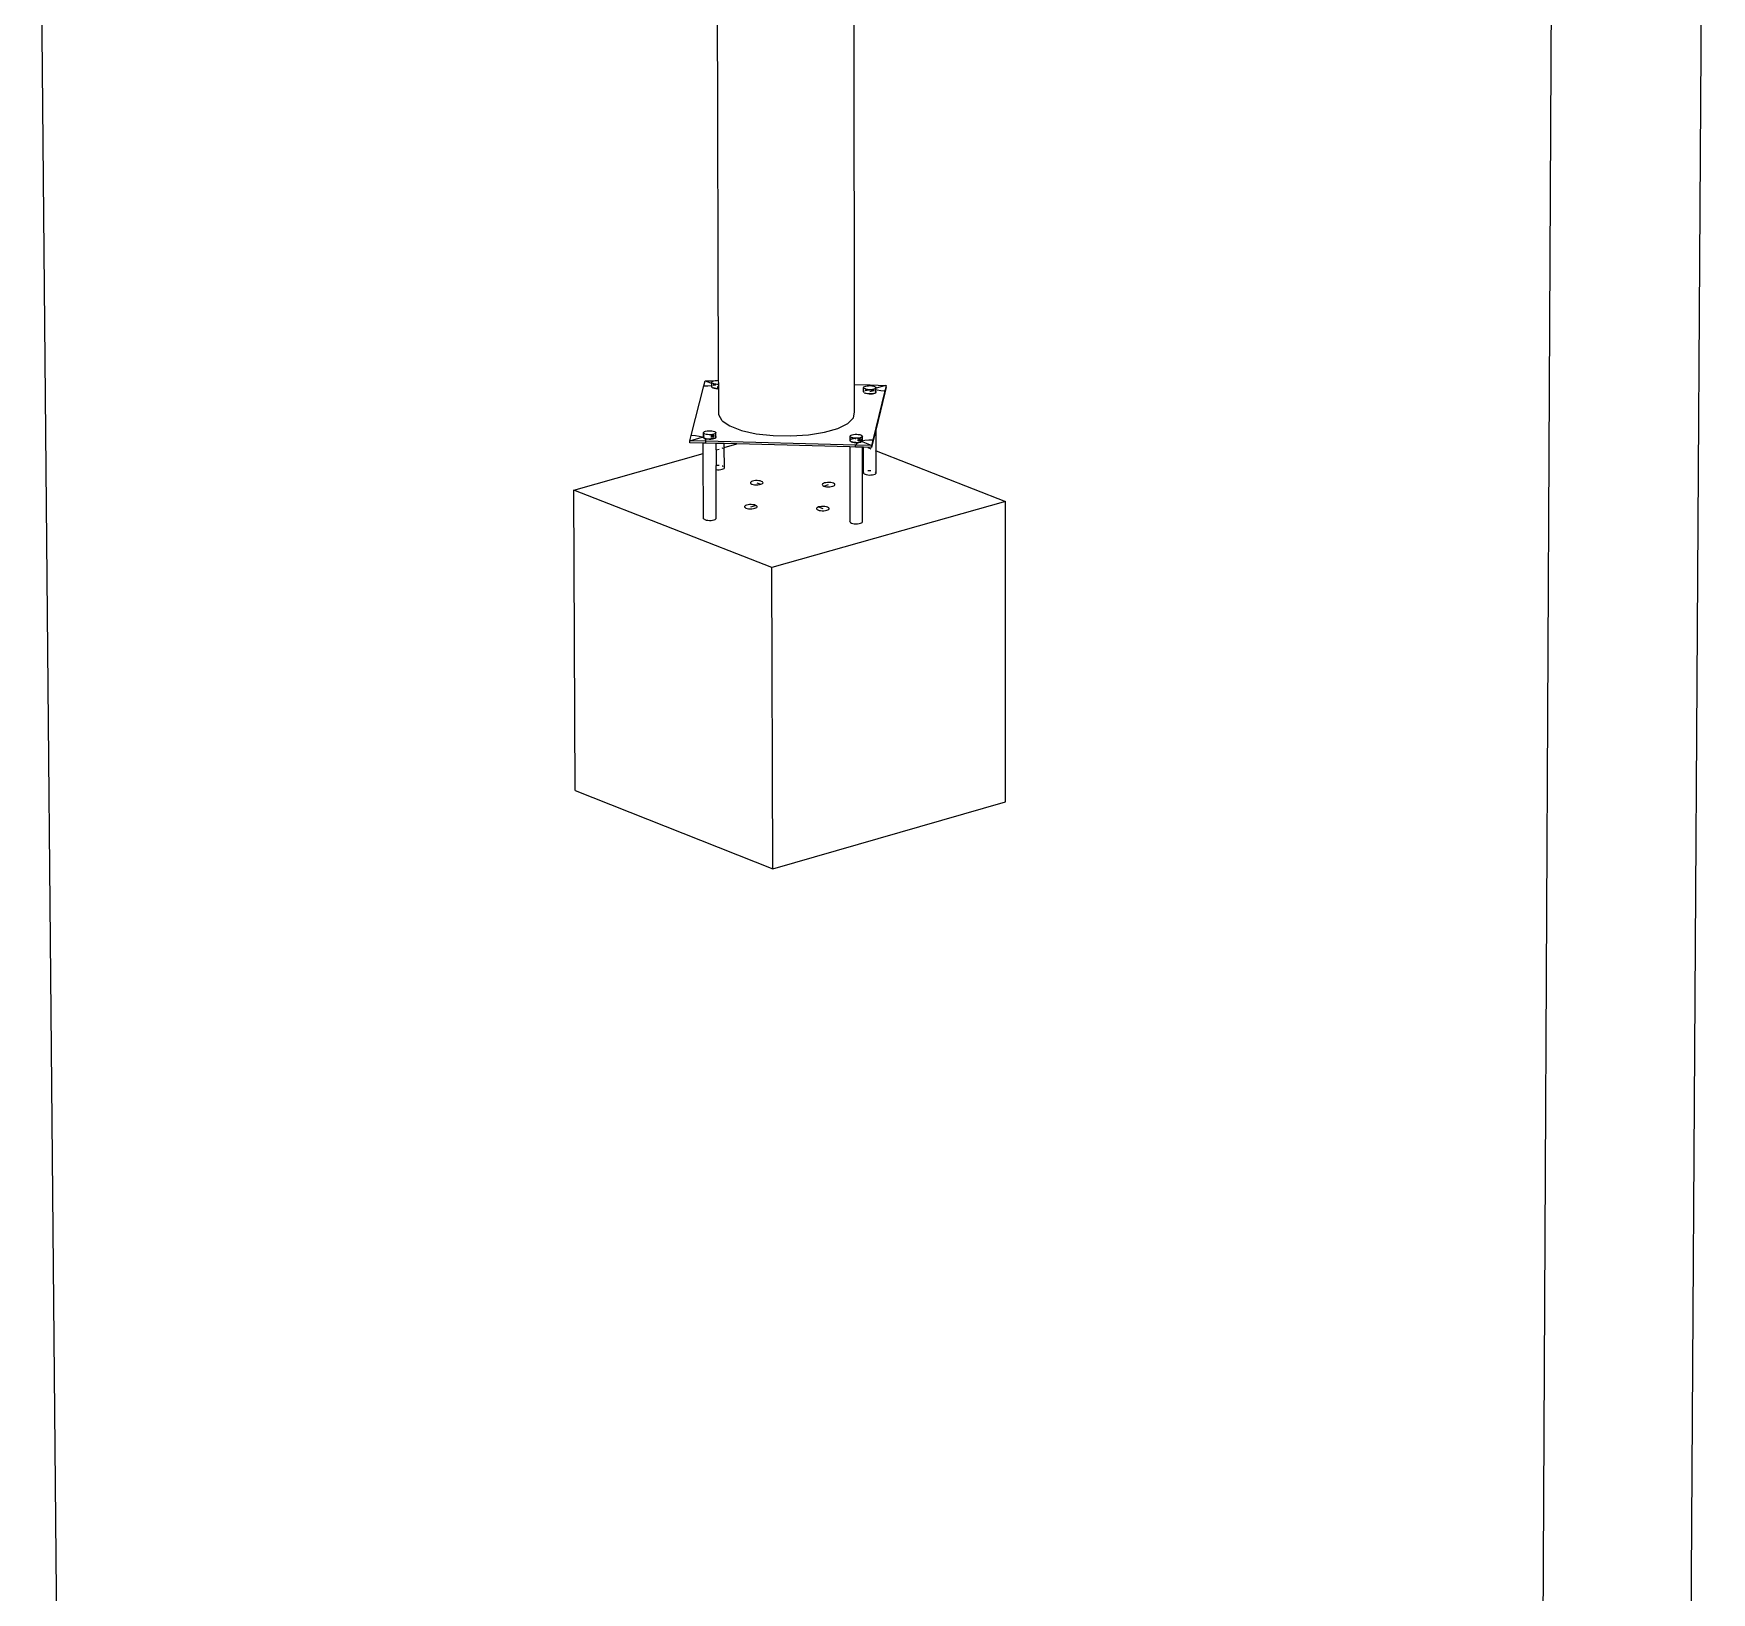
# Model space of a CAD drawing. Header units: inches. Extents: x -1925 to 2960, y -1726 to 1726.
# Drawn here: x -88.6 to 62.3, y 1445.7 to 1585.9 of the extents above; entities that cross this region are included whole.
import ezdxf

# ---------------------------------------------------------------- set-up
doc = ezdxf.new("R2010")
doc.units = ezdxf.units.IN
doc.header["$MEASUREMENT"] = 0

msp = doc.modelspace()

# ---------------------------------------------------------------- linework, layer by layer
for p, q in [((-27, 1554.7), (-27.48, 1726.03)), ((-14.77, 1554.31), (-15.04, 1726.03)), ((60.01, 1376.77), (62.25, 1726.03)), ((-86.43, 1437.36), (-88.58, 1672.09)), ((46.81, 1377.17), (48.06, 1626.5)), ((-29.45, 1549.74), (-28.33, 1554.19)), ((-28.33, 1554.19), (-28.21, 1554.66)), ((-28.33, 1554.19), (-27.96, 1554.19)), ((-28.21, 1554.66), (-27.46, 1554.64)), ((-28.21, 1554.66), (-27.57, 1554.41)), ((-27.96, 1554.19), (-27.62, 1554.23)), ((-27.61, 1554.2), (-27.64, 1554.15)), ((-27.62, 1554.18), (-27.64, 1554.15)), ((-27.64, 1554.15), (-27.63, 1554.1)), ((-27.63, 1554.1), (-27.59, 1554.05)), ((-27.62, 1554.53), (-27.59, 1554.58)), ((-27.61, 1554.48), (-27.62, 1554.53)), ((-27.62, 1554.23), (-27.62, 1554.53)), ((-27.62, 1554.23), (-27.6, 1554.23)), ((-27.62, 1554.18), (-27.62, 1554.23)), ((-27.62, 1554.15), (-27.59, 1554.2)), ((-27.61, 1554.2), (-27.62, 1554.18)), ((-27.62, 1554.15), (-27.62, 1554.18)), ((-27.61, 1554.11), (-27.62, 1554.15)), ((-27.57, 1554.44), (-27.61, 1554.48)), ((-27.57, 1554.23), (-27.61, 1554.2)), ((-27.57, 1554.22), (-27.61, 1554.2)), ((-27.57, 1554.06), (-27.61, 1554.11)), ((-27.6, 1554.23), (-27.57, 1554.24)), ((-27.59, 1554.58), (-27.52, 1554.62)), ((-27.59, 1554.2), (-27.57, 1554.21)), ((-27.59, 1554.05), (-27.51, 1554.01)), ((-27.49, 1554.4), (-27.57, 1554.44)), ((-27.57, 1554.06), (-27.49, 1554.02)), ((-27.52, 1554.62), (-27.46, 1554.64)), ((-27.51, 1554.01), (-27.4, 1553.98)), ((-27.38, 1554.36), (-27.49, 1554.4)), ((-27.49, 1554.38), (-27.31, 1554.31)), ((-27.49, 1554.25), (-27.28, 1554.3)), ((-27.44, 1554.28), (-27.49, 1554.26)), ((-27.49, 1554.25), (-27.43, 1554.28)), ((-27.44, 1554.28), (-27.49, 1554.26)), ((-27.38, 1553.99), (-27.49, 1554.02)), ((-27.46, 1554.64), (-27.43, 1554.65)), ((-27.31, 1554.31), (-27.44, 1554.28)), ((-27.31, 1554.3), (-27.44, 1554.28)), ((-27.43, 1554.65), (-27.31, 1554.68)), ((-27.43, 1554.28), (-27.3, 1554.3)), ((-27.4, 1553.98), (-27.26, 1553.95)), ((-27.26, 1554.34), (-27.38, 1554.36)), ((-27.26, 1553.97), (-27.38, 1553.99)), ((-27.31, 1554.68), (-27.17, 1554.69)), ((-27.26, 1554.32), (-27.31, 1554.31)), ((-27.31, 1554.31), (-27.31, 1554.31)), ((-27.31, 1554.31), (-27.3, 1554.3)), ((-27.3, 1554.3), (-27.31, 1554.3)), ((-27.3, 1554.3), (-27.26, 1554.31)), ((-27.3, 1554.3), (-27.3, 1554.3)), ((-27.3, 1554.3), (-27.29, 1554.3)), ((-27.28, 1554.3), (-27.26, 1554.31)), ((-27.12, 1554.33), (-27.26, 1554.34)), ((-27.26, 1553.97), (-27.11, 1553.96)), ((-27.26, 1553.95), (-27.12, 1553.94)), ((-27.17, 1554.69), (-27.02, 1554.7)), ((-26.99, 1554.33), (-27.12, 1554.33)), ((-27.02, 1554.33), (-27.12, 1554.33)), ((-27.02, 1554.32), (-27.12, 1554.32)), ((-27.12, 1553.94), (-27.11, 1553.96)), ((-27.12, 1553.95), (-26.99, 1553.95)), ((-27.11, 1553.96), (-27.07, 1554.13)), ((-26.99, 1553.96), (-27.11, 1553.96)), ((-26.99, 1554.16), (-27.07, 1554.14)), ((-27.07, 1554.13), (-26.99, 1554.13)), ((-27.02, 1554.7), (-27, 1554.7)), ((-26.99, 1554.33), (-27.02, 1554.33)), ((-26.99, 1554.32), (-27.02, 1554.32)), ((-26.99, 1554.33), (-27, 1554.7)), ((-26.99, 1554.32), (-26.99, 1554.33)), ((-26.99, 1554.13), (-26.99, 1554.32)), ((-26.99, 1553.96), (-26.99, 1554.13)), ((-26.99, 1551.58), (-26.99, 1553.96)), ((-14.77, 1554.31), (-13.36, 1554.28)), ((-14.77, 1551.84), (-14.77, 1554.31)), ((-13.96, 1553.7), (-13.98, 1553.67)), ((-13.96, 1554.05), (-13.93, 1554.1)), ((-13.95, 1554), (-13.96, 1554.05)), ((-13.96, 1553.7), (-13.96, 1554.05)), ((-13.96, 1553.67), (-13.93, 1553.72)), ((-13.95, 1553.72), (-13.96, 1553.7)), ((-13.96, 1553.67), (-13.96, 1553.7)), ((-13.95, 1553.62), (-13.96, 1553.67)), ((-13.91, 1553.96), (-13.95, 1554)), ((-13.91, 1553.75), (-13.95, 1553.72)), ((-13.91, 1553.58), (-13.95, 1553.62)), ((-13.93, 1554.1), (-13.86, 1554.14)), ((-13.93, 1553.72), (-13.91, 1553.73)), ((-13.83, 1553.92), (-13.91, 1553.96)), ((-13.91, 1553.58), (-13.83, 1553.54)), ((-13.86, 1554.14), (-13.77, 1554.17)), ((-13.72, 1553.88), (-13.83, 1553.92)), ((-13.83, 1553.77), (-13.77, 1553.8)), ((-13.78, 1553.8), (-13.83, 1553.78)), ((-13.65, 1553.83), (-13.78, 1553.8)), ((-13.77, 1554.17), (-13.65, 1554.2)), ((-13.77, 1553.8), (-13.65, 1553.82)), ((-13.6, 1553.86), (-13.72, 1553.88)), ((-13.65, 1554.2), (-13.51, 1554.21)), ((-13.65, 1553.82), (-13.51, 1553.84)), ((-13.51, 1553.84), (-13.65, 1553.83)), ((-13.45, 1553.85), (-13.6, 1553.86)), ((-13.51, 1554.21), (-13.37, 1554.22)), ((-13.36, 1553.85), (-13.51, 1553.84)), ((-13.51, 1553.84), (-13.37, 1553.84)), ((-13.31, 1553.85), (-13.45, 1553.85)), ((-13.05, 1553.76), (-13.41, 1553.66)), ((-13.37, 1554.22), (-13.35, 1554.22)), ((-13.37, 1553.84), (-13.22, 1553.83)), ((-13.36, 1554.28), (-13.35, 1554.22)), ((-13.36, 1554.28), (-11.93, 1554.24)), ((-13.22, 1553.84), (-13.36, 1553.85)), ((-13.36, 1553.85), (-13.34, 1553.85)), ((-13.35, 1554.22), (-13.22, 1554.21)), ((-13.17, 1553.87), (-13.31, 1553.85)), ((-13.22, 1554.21), (-13.1, 1554.19)), ((-13.08, 1553.81), (-13.22, 1553.84)), ((-13.22, 1553.83), (-13.1, 1553.81)), ((-13.05, 1553.9), (-13.17, 1553.87)), ((-12.04, 1553.76), (-13.13, 1549.31)), ((-13.1, 1554.19), (-12.99, 1554.15)), ((-13.1, 1553.81), (-13.05, 1553.8)), ((-13.05, 1553.8), (-13.08, 1553.81)), ((-12.96, 1553.93), (-13.05, 1553.9)), ((-13.05, 1553.52), (-12.95, 1553.55)), ((-13.04, 1553.51), (-12.94, 1553.55)), ((-12.99, 1554.15), (-12.91, 1554.11)), ((-12.89, 1553.97), (-12.96, 1553.93)), ((-12.96, 1553.91), (-12.86, 1553.88)), ((-12.89, 1553.74), (-12.96, 1553.77)), ((-12.96, 1553.76), (-12.91, 1553.74)), ((-12.89, 1553.6), (-12.95, 1553.55)), ((-12.94, 1553.55), (-12.87, 1553.59)), ((-12.91, 1554.11), (-12.87, 1554.07)), ((-12.91, 1553.74), (-12.87, 1553.69)), ((-12.86, 1554.02), (-12.89, 1553.97)), ((-12.86, 1553.7), (-12.89, 1553.74)), ((-12.86, 1553.64), (-12.89, 1553.6)), ((-12.88, 1553.98), (-11.95, 1554.25)), ((-12.87, 1554.07), (-12.86, 1554.02)), ((-12.87, 1553.69), (-12.86, 1553.64)), ((-12.87, 1553.59), (-12.84, 1553.64)), ((-12.86, 1553.88), (-12.86, 1554.02)), ((-12.86, 1553.88), (-12.75, 1553.84)), ((-12.86, 1553.7), (-12.86, 1553.88)), ((-12.85, 1553.69), (-12.86, 1553.7)), ((-12.86, 1553.64), (-12.86, 1553.7)), ((-12.84, 1553.64), (-12.85, 1553.69)), ((-12.04, 1553.58), (-12.84, 1550.32)), ((-12.75, 1553.84), (-12.41, 1553.79)), ((-12.41, 1553.79), (-12.04, 1553.76)), ((-11.93, 1554.06), (-12.04, 1553.58)), ((-11.97, 1554.06), (-12.04, 1553.76)), ((-12.04, 1553.58), (-12.04, 1553.76)), ((-11.93, 1554.24), (-11.97, 1554.06)), ((-11.97, 1554.06), (-11.93, 1554.06)), ((-11.93, 1554.06), (-11.93, 1554.24)), ((-13.72, 1553.51), (-13.83, 1553.54)), ((-13.6, 1553.49), (-13.72, 1553.51)), ((-13.45, 1553.48), (-13.6, 1553.49)), ((-13.46, 1553.47), (-13.31, 1553.47)), ((-13.31, 1553.48), (-13.45, 1553.48)), ((-13.31, 1553.47), (-13.16, 1553.49)), ((-13.17, 1553.49), (-13.31, 1553.48)), ((-13.05, 1553.52), (-13.17, 1553.49)), ((-13.16, 1553.49), (-13.04, 1553.51)), ((-26.68, 1551.06), (-26.99, 1551.58)), ((-26.68, 1551.06), (-25.98, 1550.59)), ((-25.98, 1550.59), (-24.93, 1550.19)), ((-16.29, 1550.37), (-15.39, 1550.81)), ((-15.39, 1550.81), (-14.88, 1551.32)), ((-14.88, 1551.32), (-14.77, 1551.84)), ((-29.57, 1549.26), (-29.45, 1549.74)), ((-29.57, 1549.26), (-28.47, 1549.57)), ((-28.13, 1549.22), (-29.57, 1549.26)), ((-29.57, 1549.08), (-29.57, 1549.26)), ((-28.37, 1549.05), (-29.57, 1549.08)), ((-29.08, 1549.71), (-29.45, 1549.74)), ((-28.74, 1549.65), (-29.08, 1549.71)), ((-28.46, 1549.57), (-28.74, 1549.65)), ((-28.26, 1549.47), (-28.46, 1549.57)), ((-28.34, 1549.67), (-28.37, 1549.62)), ((-28.35, 1549.64), (-28.37, 1549.61)), ((-28.37, 1549.61), (-28.36, 1549.56)), ((-28.13, 1549.04), (-28.37, 1549.05)), ((-28.37, 1548.11), (-28.37, 1549.05)), ((-28.36, 1549.56), (-28.32, 1549.51)), ((-28.35, 1549.99), (-28.32, 1550.04)), ((-28.35, 1549.95), (-28.35, 1549.99)), ((-28.35, 1549.64), (-28.35, 1549.99)), ((-28.3, 1549.9), (-28.35, 1549.95)), ((-28.35, 1549.62), (-28.32, 1549.66)), ((-28.34, 1549.66), (-28.35, 1549.64)), ((-28.35, 1549.62), (-28.35, 1549.64)), ((-28.34, 1549.57), (-28.35, 1549.62)), ((-28.3, 1549.69), (-28.34, 1549.66)), ((-28.3, 1549.69), (-28.34, 1549.67)), ((-28.3, 1549.52), (-28.34, 1549.57)), ((-28.32, 1550.04), (-28.26, 1550.08)), ((-28.32, 1549.66), (-28.3, 1549.68)), ((-28.32, 1549.51), (-28.24, 1549.47)), ((-28.22, 1549.86), (-28.3, 1549.9)), ((-28.3, 1549.52), (-28.22, 1549.48)), ((-28.26, 1550.08), (-28.16, 1550.12)), ((-28.15, 1549.35), (-28.26, 1549.47)), ((-28.24, 1549.47), (-28.13, 1549.44)), ((-28.12, 1549.83), (-28.22, 1549.86)), ((-28.22, 1549.48), (-28.11, 1549.45)), ((-28.16, 1550.12), (-28.04, 1550.15)), ((-28.13, 1549.22), (-28.15, 1549.35)), ((-28.13, 1549.44), (-27.99, 1549.42)), ((-28.13, 1549.04), (-28.13, 1549.22)), ((-14.68, 1548.87), (-28.13, 1549.22)), ((-27.23, 1549.02), (-28.13, 1549.04)), ((-27.99, 1549.81), (-28.12, 1549.83)), ((-28.11, 1549.45), (-27.99, 1549.43)), ((-28.04, 1550.15), (-27.9, 1550.16)), ((-27.85, 1549.8), (-27.99, 1549.81)), ((-27.99, 1549.43), (-27.84, 1549.42)), ((-27.99, 1549.42), (-27.85, 1549.41)), ((-27.9, 1550.16), (-27.75, 1550.16)), ((-27.7, 1549.8), (-27.85, 1549.8)), ((-27.85, 1549.41), (-27.7, 1549.42)), ((-27.85, 1549.41), (-27.7, 1549.41)), ((-27.84, 1549.42), (-27.7, 1549.42)), ((-27.75, 1550.16), (-27.61, 1550.15)), ((-27.56, 1549.81), (-27.7, 1549.8)), ((-27.61, 1549.78), (-27.7, 1549.79)), ((-27.7, 1549.78), (-27.61, 1549.78)), ((-27.44, 1549.7), (-27.7, 1549.63)), ((-27.44, 1549.59), (-27.7, 1549.59)), ((-27.56, 1549.44), (-27.7, 1549.42)), ((-27.7, 1549.42), (-27.55, 1549.43)), ((-27.7, 1549.41), (-27.56, 1549.42)), ((-27.61, 1550.15), (-27.48, 1550.13)), ((-27.61, 1549.78), (-27.48, 1549.75)), ((-27.47, 1549.76), (-27.61, 1549.78)), ((-27.44, 1549.84), (-27.56, 1549.81)), ((-27.44, 1549.46), (-27.56, 1549.44)), ((-27.56, 1549.42), (-27.43, 1549.45)), ((-27.55, 1549.43), (-27.43, 1549.46)), ((-27.48, 1550.13), (-27.38, 1550.1)), ((-27.48, 1549.75), (-27.44, 1549.74)), ((-27.44, 1549.75), (-27.47, 1549.76)), ((-27.35, 1549.88), (-27.44, 1549.84)), ((-27.44, 1549.46), (-27.34, 1549.5)), ((-27.43, 1549.45), (-27.33, 1549.49)), ((-27.43, 1549.46), (-27.33, 1549.49)), ((-27.38, 1550.1), (-27.3, 1550.06)), ((-27.28, 1549.92), (-27.35, 1549.88)), ((-27.28, 1549.68), (-27.34, 1549.72)), ((-27.34, 1549.71), (-27.3, 1549.68)), ((-27.25, 1549.58), (-27.34, 1549.58)), ((-27.28, 1549.54), (-27.34, 1549.5)), ((-27.33, 1549.49), (-27.26, 1549.54)), ((-27.33, 1549.49), (-27.26, 1549.53)), ((-27.3, 1550.06), (-27.26, 1550.01)), ((-27.3, 1549.68), (-27.25, 1549.64)), ((-27.25, 1549.97), (-27.28, 1549.92)), ((-27.24, 1549.64), (-27.28, 1549.68)), ((-27.25, 1549.58), (-27.28, 1549.54)), ((-27.26, 1550.01), (-27.25, 1549.97)), ((-27.26, 1549.53), (-27.23, 1549.58)), ((-27.26, 1549.54), (-27.23, 1549.58)), ((-27.25, 1549.59), (-27.25, 1549.97)), ((-27.25, 1549.64), (-27.25, 1549.59)), ((-27.25, 1549.59), (-27.25, 1549.58)), ((-27.25, 1549.58), (-27.23, 1549.58)), ((-27.23, 1549.59), (-27.24, 1549.64)), ((-27.23, 1549.58), (-27.23, 1549.59)), ((-27.23, 1549.58), (-27.23, 1549.58)), ((-24.93, 1550.19), (-23.61, 1549.89)), ((-23.61, 1549.89), (-22.09, 1549.72)), ((-22.09, 1549.72), (-20.5, 1549.69)), ((-20.5, 1549.69), (-18.93, 1549.79)), ((-18.93, 1549.79), (-17.49, 1550.02)), ((-17.49, 1550.02), (-16.29, 1550.37)), ((-15.2, 1549.3), (-15.19, 1549.25)), ((-15.16, 1549.35), (-15.19, 1549.3)), ((-15.19, 1549.25), (-15.15, 1549.21)), ((-15.17, 1549.68), (-15.14, 1549.72)), ((-15.17, 1549.3), (-15.17, 1549.68)), ((-15.17, 1549.63), (-15.17, 1549.68)), ((-15.12, 1549.58), (-15.17, 1549.63)), ((-15.17, 1549.3), (-15.14, 1549.34)), ((-15.17, 1549.25), (-15.17, 1549.3)), ((-15.12, 1549.2), (-15.17, 1549.25)), ((-15.09, 1549.39), (-15.16, 1549.35)), ((-15.15, 1549.21), (-15.07, 1549.17)), ((-15.14, 1549.72), (-15.08, 1549.76)), ((-15.14, 1549.34), (-15.08, 1549.39)), ((-15.04, 1549.54), (-15.12, 1549.58)), ((-15.04, 1549.16), (-15.12, 1549.2)), ((-14.99, 1549.43), (-15.09, 1549.39)), ((-15.08, 1549.76), (-14.98, 1549.8)), ((-15.08, 1549.39), (-14.98, 1549.42)), ((-15.07, 1549.17), (-14.96, 1549.13)), ((-14.94, 1549.51), (-15.04, 1549.54)), ((-14.94, 1549.13), (-15.04, 1549.16)), ((-14.87, 1549.46), (-14.99, 1549.43)), ((-14.98, 1549.8), (-14.86, 1549.83)), ((-14.98, 1549.42), (-14.86, 1549.45)), ((-14.96, 1549.13), (-14.82, 1549.11)), ((-14.81, 1549.49), (-14.94, 1549.51)), ((-14.81, 1549.11), (-14.94, 1549.13)), ((-14.86, 1549.46), (-14.87, 1549.46)), ((-14.86, 1549.83), (-14.72, 1549.84)), ((-14.73, 1549.47), (-14.86, 1549.46)), ((-14.85, 1549.45), (-14.86, 1549.45)), ((-14.73, 1549.46), (-14.85, 1549.45)), ((-14.82, 1549.11), (-14.68, 1549.1)), ((-14.67, 1549.48), (-14.81, 1549.49)), ((-14.67, 1549.1), (-14.81, 1549.11)), ((-14.73, 1549.46), (-14.67, 1549.47)), ((-14.67, 1549.47), (-14.73, 1549.47)), ((-14.72, 1549.84), (-14.58, 1549.84)), ((-14.68, 1549.1), (-14.67, 1549.1)), ((-14.52, 1549.48), (-14.67, 1549.48)), ((-14.67, 1549.1), (-14.53, 1549.1)), ((-14.67, 1549.09), (-14.52, 1549.1)), ((-14.43, 1549.11), (-14.6, 1548.99)), ((-14.58, 1549.84), (-14.44, 1549.83)), ((-14.53, 1549.1), (-14.4, 1549.12)), ((-14.39, 1549.5), (-14.52, 1549.48)), ((-14.44, 1549.47), (-14.52, 1549.47)), ((-14.43, 1549.46), (-14.52, 1549.47)), ((-14.43, 1549.46), (-14.52, 1549.46)), ((-14.2, 1549.4), (-14.52, 1549.31)), ((-14.07, 1549.26), (-14.52, 1549.27)), ((-14.52, 1549.1), (-14.38, 1549.11)), ((-14.44, 1549.83), (-14.31, 1549.81)), ((-14.3, 1549.45), (-14.44, 1549.47)), ((-14.43, 1549.46), (-14.31, 1549.43)), ((-14.3, 1549.44), (-14.43, 1549.46)), ((-14.4, 1549.12), (-14.43, 1549.11)), ((-14.18, 1549.2), (-14.4, 1549.12)), ((-14.4, 1549.12), (-14.38, 1549.12)), ((-14.26, 1549.52), (-14.39, 1549.5)), ((-14.26, 1549.14), (-14.38, 1549.12)), ((-14.38, 1549.11), (-14.25, 1549.14)), ((-14.31, 1549.81), (-14.2, 1549.78)), ((-14.31, 1549.43), (-14.2, 1549.4)), ((-14.19, 1549.41), (-14.3, 1549.45)), ((-14.19, 1549.41), (-14.3, 1549.44)), ((-14.17, 1549.56), (-14.26, 1549.52)), ((-14.17, 1549.18), (-14.26, 1549.14)), ((-14.25, 1549.14), (-14.15, 1549.18)), ((-14.2, 1549.78), (-14.12, 1549.74)), ((-14.19, 1549.41), (-14.2, 1549.4)), ((-14.2, 1549.4), (-14.12, 1549.36)), ((-14.2, 1549.4), (-14.2, 1549.4)), ((-14.11, 1549.37), (-14.19, 1549.41)), ((-14.11, 1549.37), (-14.19, 1549.41)), ((-14.12, 1549.21), (-14.18, 1549.2)), ((-14.1, 1549.6), (-14.17, 1549.56)), ((-14.17, 1549.18), (-14.12, 1549.21)), ((-14.15, 1549.19), (-14.17, 1549.2)), ((-14.17, 1549.18), (-14.16, 1549.18)), ((-14.16, 1549.18), (-14.11, 1549.21)), ((-14.15, 1549.19), (-14.15, 1549.19)), ((-14.14, 1549.18), (-14.15, 1549.19)), ((-14.15, 1549.18), (-14.14, 1549.18)), ((-14.14, 1549.18), (-14.08, 1549.22)), ((-13.24, 1548.83), (-14.14, 1549.18)), ((-14.12, 1549.74), (-14.08, 1549.69)), ((-14.12, 1549.36), (-14.08, 1549.32)), ((-14.1, 1549.22), (-14.12, 1549.21)), ((-14.11, 1549.21), (-14.12, 1549.21)), ((-14.11, 1549.37), (-14.07, 1549.33)), ((-14.1, 1549.37), (-14.11, 1549.37)), ((-13.86, 1549.27), (-14.11, 1549.21)), ((-14.11, 1549.21), (-14.09, 1549.23)), ((-14.07, 1549.65), (-14.1, 1549.6)), ((-14.06, 1549.32), (-14.1, 1549.37)), ((-14.07, 1549.26), (-14.1, 1549.22)), ((-14.09, 1549.23), (-14.06, 1549.27)), ((-14.08, 1549.69), (-14.07, 1549.65)), ((-14.08, 1549.32), (-14.07, 1549.27)), ((-14.08, 1549.22), (-14.06, 1549.26)), ((-14.07, 1549.33), (-14.07, 1549.65)), ((-14.07, 1549.32), (-14.07, 1549.33)), ((-14.07, 1549.27), (-14.07, 1549.33)), ((-14.06, 1549.27), (-14.07, 1549.32)), ((-14.07, 1549.27), (-14.07, 1549.26)), ((-14.05, 1549.27), (-14.06, 1549.32)), ((-14.06, 1549.26), (-14.05, 1549.27)), ((-14.05, 1549.27), (-14.05, 1549.27)), ((-13.5, 1549.3), (-13.86, 1549.27)), ((-13.13, 1549.31), (-13.5, 1549.3)), ((-13.13, 1549.31), (-13.24, 1548.83)), ((-13.13, 1549.13), (-13.24, 1548.65)), ((-12.84, 1550.32), (-13.13, 1549.13)), ((-13.13, 1549.13), (-13.13, 1549.31)), ((-12.83, 1548.34), (-12.84, 1550.32)), ((-40, 1544.83), (-28.37, 1548.11)), ((-28.35, 1542.3), (-28.37, 1548.11)), ((-27.23, 1548.44), (-27.23, 1549.02)), ((-26.49, 1549), (-27.23, 1549.02)), ((-27.23, 1548.44), (-26.95, 1548.51)), ((-27.23, 1548.44), (-27.22, 1547.02)), ((-26.69, 1548.59), (-26.59, 1548.62)), ((-26.49, 1548.65), (-26.49, 1549)), ((-25.35, 1548.97), (-26.49, 1549)), ((-26.49, 1548.65), (-25.35, 1548.97)), ((-26.48, 1546.82), (-26.49, 1548.65)), ((-15.2, 1548.7), (-25.35, 1548.97)), ((-14.68, 1548.69), (-15.2, 1548.7)), ((-15.2, 1548.7), (-15.19, 1542)), ((-14.6, 1548.99), (-14.68, 1548.87)), ((-14.68, 1548.69), (-14.68, 1548.87)), ((-13.24, 1548.83), (-14.68, 1548.87)), ((-14.06, 1548.67), (-14.68, 1548.69)), ((-14.05, 1541.97), (-14.06, 1548.67)), ((-13.97, 1548.67), (-14.06, 1548.67)), ((-13.97, 1546.38), (-13.97, 1548.67)), ((-13.24, 1548.65), (-13.97, 1548.67)), ((-13.59, 1548.64), (-13.3, 1548.52)), ((-13.24, 1548.65), (-13.24, 1548.83)), ((-12.93, 1548.38), (-12.86, 1548.35)), ((-12.83, 1548.34), (-1.2, 1543.81)), ((-12.83, 1546.35), (-12.83, 1548.34)), ((-27.15, 1547.02), (-27.22, 1547.02)), ((-27.22, 1546.66), (-27.22, 1547.02)), ((-27.22, 1546.66), (-27.1, 1546.65)), ((-27.21, 1542.27), (-27.22, 1546.66)), ((-27, 1547.03), (-27.15, 1547.02)), ((-27.1, 1546.65), (-26.95, 1546.65)), ((-26.95, 1547.02), (-27, 1547.03)), ((-26.95, 1546.65), (-26.81, 1546.67)), ((-26.81, 1546.67), (-26.68, 1546.69)), ((-26.61, 1546.96), (-26.68, 1546.98)), ((-26.68, 1546.69), (-26.58, 1546.73)), ((-26.58, 1546.94), (-26.61, 1546.96)), ((-26.58, 1546.73), (-26.51, 1546.77)), ((-26.51, 1546.77), (-26.48, 1546.82)), ((-13.96, 1546.39), (-13.97, 1546.38)), ((-13.97, 1546.38), (-13.96, 1546.33)), ((-13.92, 1546.28), (-13.96, 1546.33)), ((-13.92, 1546.28), (-13.83, 1546.24)), ((-13.83, 1546.24), (-13.72, 1546.21)), ((-13.72, 1546.21), (-13.59, 1546.18)), ((-13.5, 1546.55), (-13.59, 1546.54)), ((-13.59, 1546.18), (-13.45, 1546.17)), ((-13.35, 1546.55), (-13.5, 1546.55)), ((-13.45, 1546.17), (-13.3, 1546.18)), ((-13.3, 1546.55), (-13.35, 1546.55)), ((-13.3, 1546.18), (-13.15, 1546.19)), ((-13.15, 1546.19), (-13.03, 1546.22)), ((-13.03, 1546.22), (-12.93, 1546.25)), ((-12.88, 1546.44), (-12.93, 1546.47)), ((-12.93, 1546.25), (-12.86, 1546.3)), ((-12.86, 1546.42), (-12.88, 1546.44)), ((-12.86, 1546.3), (-12.83, 1546.35)), ((-39.89, 1517.81), (-40, 1544.83)), ((-22.2, 1537.85), (-40, 1544.83)), ((-24.11, 1545.54), (-24.14, 1545.49)), ((-24.14, 1545.49), (-24.14, 1545.45)), ((-24.14, 1545.45), (-24.09, 1545.4)), ((-24.04, 1545.59), (-24.11, 1545.54)), ((-24.09, 1545.4), (-24.01, 1545.36)), ((-23.94, 1545.62), (-24.04, 1545.59)), ((-24.01, 1545.36), (-23.9, 1545.32)), ((-23.82, 1545.65), (-23.94, 1545.62)), ((-23.9, 1545.32), (-23.77, 1545.3)), ((-23.68, 1545.67), (-23.82, 1545.65)), ((-23.77, 1545.3), (-23.62, 1545.29)), ((-23.53, 1545.67), (-23.68, 1545.67)), ((-23.62, 1545.29), (-23.47, 1545.29)), ((-23.57, 1545.48), (-23.2, 1545.34)), ((-23.38, 1545.66), (-23.53, 1545.67)), ((-23.47, 1545.29), (-23.33, 1545.31)), ((-23.25, 1545.64), (-23.38, 1545.66)), ((-23.33, 1545.31), (-23.2, 1545.34)), ((-23.14, 1545.6), (-23.25, 1545.64)), ((-23.2, 1545.34), (-23.1, 1545.37)), ((-23.06, 1545.56), (-23.14, 1545.6)), ((-23.1, 1545.37), (-23.04, 1545.42)), ((-23.01, 1545.51), (-23.06, 1545.56)), ((-23.04, 1545.42), (-23, 1545.46)), ((-23, 1545.46), (-23.01, 1545.51)), ((-17.65, 1545.37), (-17.68, 1545.33)), ((-17.68, 1545.33), (-17.67, 1545.28)), ((-17.67, 1545.28), (-17.63, 1545.23)), ((-17.58, 1545.42), (-17.65, 1545.37)), ((-17.63, 1545.23), (-17.55, 1545.19)), ((-17.48, 1545.46), (-17.58, 1545.42)), ((-17.55, 1545.19), (-17.11, 1545.31)), ((-17.55, 1545.19), (-17.44, 1545.15)), ((-17.36, 1545.48), (-17.48, 1545.46)), ((-17.44, 1545.15), (-17.3, 1545.13)), ((-17.21, 1545.5), (-17.36, 1545.48)), ((-17.3, 1545.13), (-17.16, 1545.12)), ((-17.06, 1545.5), (-17.21, 1545.5)), ((-17.16, 1545.12), (-17.01, 1545.12)), ((-16.92, 1545.49), (-17.06, 1545.5)), ((-17.01, 1545.12), (-16.87, 1545.14)), ((-16.79, 1545.47), (-16.92, 1545.49)), ((-16.87, 1545.14), (-16.74, 1545.17)), ((-16.67, 1545.43), (-16.79, 1545.47)), ((-16.74, 1545.17), (-16.64, 1545.2)), ((-16.59, 1545.39), (-16.67, 1545.43)), ((-16.64, 1545.2), (-16.57, 1545.25)), ((-16.55, 1545.35), (-16.59, 1545.39)), ((-16.57, 1545.25), (-16.54, 1545.3)), ((-16.54, 1545.3), (-16.55, 1545.35)), ((-24.64, 1543.39), (-24.68, 1543.34)), ((-24.68, 1543.34), (-24.67, 1543.3)), ((-24.67, 1543.3), (-24.62, 1543.25)), ((-24.58, 1543.44), (-24.64, 1543.39)), ((-24.62, 1543.25), (-24.54, 1543.21)), ((-24.48, 1543.47), (-24.58, 1543.44)), ((-24.54, 1543.21), (-24.43, 1543.17)), ((-24.35, 1543.5), (-24.48, 1543.47)), ((-24.43, 1543.17), (-24.3, 1543.15)), ((-24.21, 1543.52), (-24.35, 1543.5)), ((-24.3, 1543.15), (-24.15, 1543.14)), ((-24.06, 1543.52), (-24.21, 1543.52)), ((-24.15, 1543.14), (-24, 1543.14)), ((-24.11, 1543.33), (-23.67, 1543.45)), ((-23.91, 1543.51), (-24.06, 1543.52)), ((-24, 1543.14), (-23.86, 1543.16)), ((-23.78, 1543.49), (-23.91, 1543.51)), ((-23.86, 1543.16), (-23.74, 1543.19)), ((-23.67, 1543.45), (-23.78, 1543.49)), ((-23.74, 1543.19), (-23.64, 1543.22)), ((-23.59, 1543.41), (-23.67, 1543.45)), ((-23.64, 1543.22), (-23.57, 1543.27)), ((-23.54, 1543.36), (-23.59, 1543.41)), ((-23.57, 1543.27), (-23.54, 1543.31)), ((-23.54, 1543.31), (-23.54, 1543.36)), ((-1.2, 1543.81), (-22.2, 1537.85)), ((-18.18, 1543.22), (-18.21, 1543.18)), ((-18.21, 1543.18), (-18.2, 1543.13)), ((-18.2, 1543.13), (-18.15, 1543.08)), ((-18.11, 1543.27), (-18.18, 1543.22)), ((-18.15, 1543.08), (-18.07, 1543.04)), ((-18.01, 1543.31), (-18.11, 1543.27)), ((-18.07, 1543.04), (-17.96, 1543)), ((-17.88, 1543.33), (-18.01, 1543.31)), ((-18.01, 1543.31), (-17.64, 1543.16)), ((-17.96, 1543), (-17.83, 1542.98)), ((-17.74, 1543.35), (-17.88, 1543.33)), ((-17.59, 1543.35), (-17.74, 1543.35)), ((-17.44, 1543.34), (-17.59, 1543.35)), ((-17.53, 1542.97), (-17.39, 1542.99)), ((-17.31, 1543.32), (-17.44, 1543.34)), ((-17.39, 1542.99), (-17.27, 1543.02)), ((-17.2, 1543.28), (-17.31, 1543.32)), ((-17.27, 1543.02), (-17.17, 1543.05)), ((-17.12, 1543.24), (-17.2, 1543.28)), ((-17.17, 1543.05), (-17.1, 1543.1)), ((-17.07, 1543.2), (-17.12, 1543.24)), ((-17.1, 1543.1), (-17.07, 1543.15)), ((-17.07, 1543.15), (-17.07, 1543.2)), ((-1.2, 1516.79), (-1.2, 1543.81)), ((-28.34, 1542.25), (-28.35, 1542.3)), ((-28.3, 1542.21), (-28.34, 1542.25)), ((-28.3, 1542.21), (-28.22, 1542.17)), ((-28.22, 1542.17), (-28.11, 1542.13)), ((-28.11, 1542.13), (-27.97, 1542.11)), ((-27.97, 1542.11), (-27.83, 1542.1)), ((-27.83, 1542.1), (-27.68, 1542.1)), ((-27.68, 1542.1), (-27.54, 1542.12)), ((-27.54, 1542.12), (-27.41, 1542.14)), ((-27.41, 1542.14), (-27.31, 1542.18)), ((-27.31, 1542.18), (-27.24, 1542.23)), ((-27.24, 1542.23), (-27.21, 1542.27)), ((-17.83, 1542.98), (-17.68, 1542.97)), ((-17.68, 1542.97), (-17.53, 1542.97)), ((-15.18, 1541.95), (-15.19, 1542)), ((-15.14, 1541.9), (-15.18, 1541.95)), ((-15.14, 1541.9), (-15.06, 1541.86)), ((-15.06, 1541.86), (-14.94, 1541.83)), ((-14.94, 1541.83), (-14.81, 1541.8)), ((-14.81, 1541.8), (-14.67, 1541.79)), ((-14.67, 1541.79), (-14.52, 1541.79)), ((-14.52, 1541.79), (-14.37, 1541.81)), ((-14.37, 1541.81), (-14.25, 1541.84)), ((-14.25, 1541.84), (-14.15, 1541.87)), ((-14.15, 1541.87), (-14.08, 1541.92)), ((-14.08, 1541.92), (-14.05, 1541.97)), ((-22.13, 1510.77), (-22.2, 1537.85)), ((-39.89, 1517.81), (-22.13, 1510.77)), ((-22.13, 1510.77), (-1.2, 1516.79))]:
    msp.add_line(p, q)

doc.saveas('drawing.dxf')
